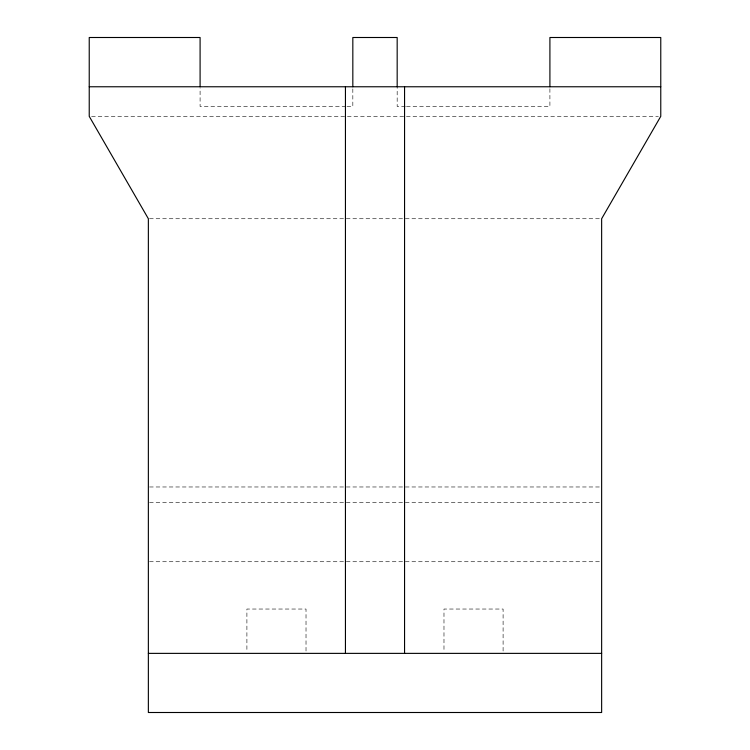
<?xml version="1.0" encoding="UTF-8"?>
<svg xmlns="http://www.w3.org/2000/svg" width="750" height="750" viewBox="0 0 750 750"><rect width="100%" height="100%" fill="white"/><g stroke="black" fill="none" stroke-linecap="round" stroke-linejoin="round"><path stroke-width="0.56" stroke-dasharray="3.75 2.81" d="M345.834 106.481L200.091 106.481L200.091 87.928M346.997 106.481L352.828 106.481L352.828 87.928M405.338 106.481L397.172 106.481L397.172 86.766M406.5 106.481L549.909 106.481L549.909 87.928M91.575 116.334L658.425 116.334M149.531 218.737L600.469 218.737M149.531 486.975L600.469 486.975M149.531 502.613L601.641 502.613M149.531 561.731L600.469 561.731M503.1 651.038L503.1 609.038L443.981 609.038L443.981 651.038M306.019 651.038L306.019 609.038L246.9 609.038L246.9 651.038"/><path stroke-width="1.12" d="M89.231 86.766L660.769 86.766M148.359 653.372L601.641 653.372M549.909 86.766L549.909 37.5L660.769 37.5L660.769 116.334L601.641 218.737L601.641 712.5L148.359 712.5L148.359 218.737L89.231 116.334L89.231 37.5L200.091 37.5L200.091 86.766M404.559 86.766L404.559 653.372M397.172 86.766L397.172 37.5L352.828 37.5L352.828 86.766M345.441 86.766L345.441 653.372"/></g></svg>
